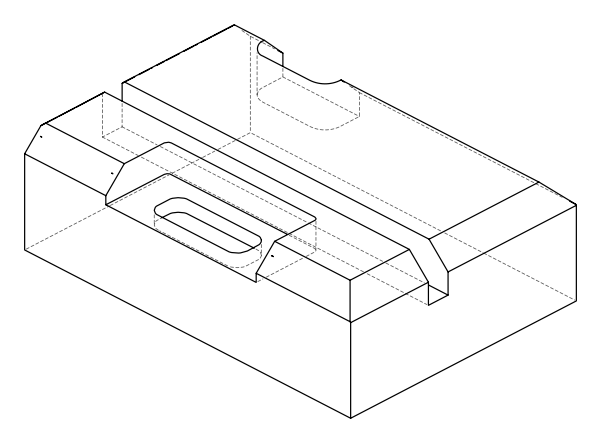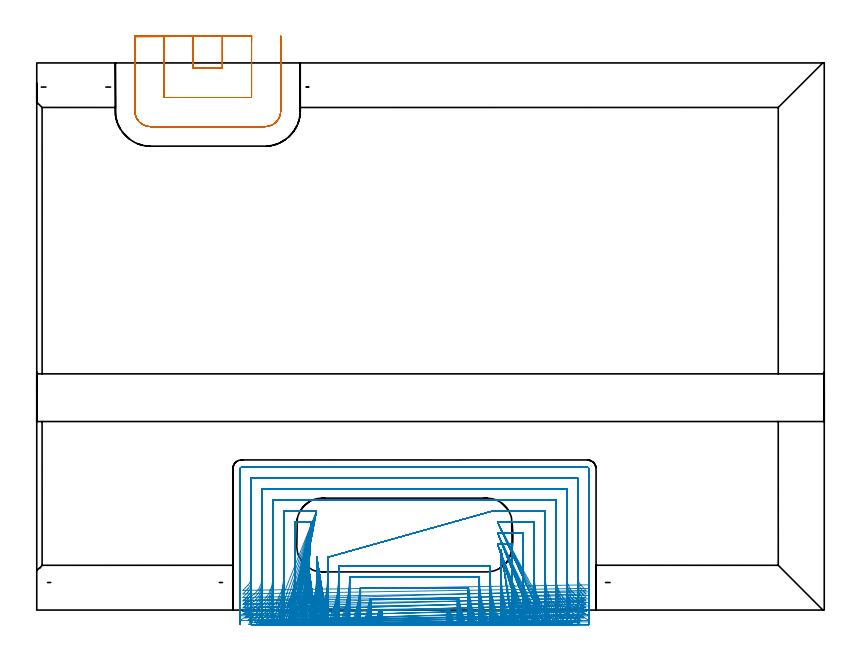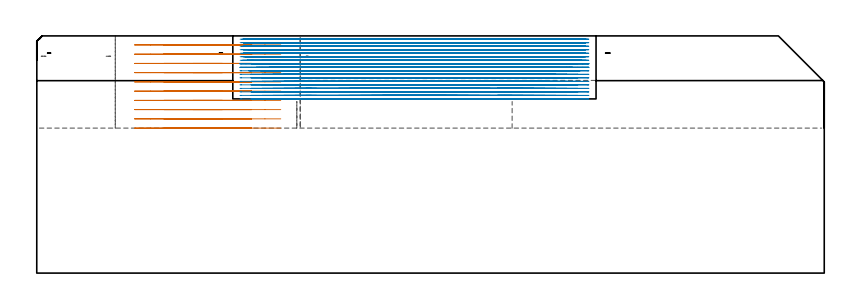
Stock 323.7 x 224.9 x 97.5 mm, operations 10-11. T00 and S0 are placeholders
(PLAN: 12 operations, 3 tool changes, 193 min)
(1 AREA_MILL | FG_CHAMFER_SURFACE | UGT0205_001 | 2.08 min | 6698 mm3)
(2 AREA_MILL_1 | FG_CHAMFER_SURFACE_1 | UGT0205_001 | 4.79 min | 14949 mm3)
(3 AREA_MILL_2 | FG_CHAMFER_SURFACE_2 | UGT0205_001 | 0.64 min | 149 mm3)
(4 AREA_MILL_3 | FG_CHAMFER_SURFACE_3 | UGT0205_001 | 4.18 min | 15185 mm3)
(5 AREA_MILL_4 | FG_CHAMFER_SURFACE_4 | UGT0205_001 | 1.04 min | 271 mm3)
(6 AREA_MILL_5 | FG_CHAMFER_SURFACE_5 | UGT0205_001 | 7 min | 24153 mm3)
(7 AREA_MILL_6 | FG_CHAMFER_SURFACE_6 | UGT0205_001 | 11.81 min | 35258 mm3)
(8 AREA_MILL_7 | FG_CHAMFER_SURFACE_7 | UGT0205_001 | 5.01 min | 15072 mm3)
(9 MILL_RECTANGULAR_POCKET | POCKET_RECTANGULAR_STRAIGHT | NXT0201_012 | Follow Part, ap 4, ae 75% | 4.49 min | 98066 mm3)
(10 MILL_SLOT | SLOT_PARTIAL_RECTANGULAR | NXT0201_012 | Follow Part, ap 4, ae 75% | 8.35 min | 92526 mm3)
(11 MILL_SLOT_1 | SLOT_PARTIAL_RECTANGULAR_1 | NXT0201_008 | Follow Part, ap 1.5, ae 75% | 129.29 min | 168813 mm3)
(12 MILL_RECTANGULAR_SLOT | SLOT_RECTANGULAR | NXT0201_012 | Follow Part, ap 4, ae 75% | 14.37 min | 237697 mm3)
(TOOL UGT0205_001 | Chamfer Mill 20 x 3 x 45 deg. | D20 FL50 Z2)
(TOOL NXT0201_012 | ENDMILL 16mm [2P460-1600-NA 1630] | D16 FL38 Z6)
(TOOL NXT0201_008 | ENDMILL 6mm [2P460-0600-NA 1630] | D6 FL26 Z6)
(OP 10 MILL_SLOT)
G17 G21 G94 G90
T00 M6
G54
G17 G0 G90 X64.267 Y235.9 S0 M3
G43 Z107.593 H1
Z93.794
G94 G1 X64.299 Y232.9 F250.
G2 X64.3 Y232.646 R24. F500.
G1 Y222.7
X76.3
Y232.646
G2 X76.301 Y232.9 R24.
G1 X76.333 Y235.9 F250.
X52.234 Y235.899
X52.297 Y232.9
G2 X52.3 Y232.646 R12. F500.
G1 Y210.7
X88.3
Y232.646
G2 X88.303 Y232.9 R12.
G1 X88.366 Y235.899 F250.
X40.3 Y235.646
Y232.646
Y205.2 F500.
G3 X46.8 Y198.7 R6.5
G1 X93.8
G3 X100.3 Y205.2 R6.5
G1 Y232.646
Y235.646 F250.
G0 X64.267 Y235.9 Z89.994
G1 X64.299 Y232.9
G2 X64.3 Y232.646 R24. F500.
G1 Y222.7
X76.3
Y232.646
G2 X76.301 Y232.9 R24.
G1 X76.333 Y235.9 F250.
X52.234 Y235.899
X52.297 Y232.9
G2 X52.3 Y232.646 R12. F500.
G1 Y210.7
X88.3
Y232.646
G2 X88.303 Y232.9 R12.
G1 X88.366 Y235.899 F250.
X40.3 Y235.646
Y232.646
Y205.2 F500.
G3 X46.8 Y198.7 R6.5
G1 X93.8
G3 X100.3 Y205.2 R6.5
G1 Y232.646
Y235.646 F250.
G0 X64.299 Y235.9 Z86.195
G1 X64.3 Y232.9
Y222.7 F500.
X76.3
Y232.9
X76.301 Y235.9 F250.
X52.298
X52.3 Y232.9
Y210.7 F500.
X88.3
Y232.9
X88.302 Y235.9 F250.
X40.3 Y235.892
Y232.892
Y205.2 F500.
G3 X46.8 Y198.7 R6.5
G1 X93.8
G3 X100.3 Y205.2 R6.5
G1 Y232.892
Y235.892 F250.
G0 X64.3 Y235.9 Z82.396
G1 Y232.9
Y222.7 F500.
X76.3
Y232.9
Y235.9 F250.
X52.3
Y232.9
Y210.7 F500.
X88.3
Y232.9
Y235.9 F250.
X40.3
Y232.9
Y205.2 F500.
G3 X46.8 Y198.7 R6.5
G1 X93.8
G3 X100.3 Y205.2 R6.5
G1 Y232.9
Y235.9 F250.
G0 X64.3 Z78.596
G1 Y232.9
Y222.7 F500.
X76.3
Y232.9
Y235.9 F250.
X52.3
Y232.9
Y210.7 F500.
X88.3
Y232.9
Y235.9 F250.
X40.3
Y232.9
Y205.2 F500.
G3 X46.8 Y198.7 R6.5
G1 X93.8
G3 X100.3 Y205.2 R6.5
G1 Y232.9
Y235.9 F250.
G0 X64.3 Z74.797
G1 Y232.9
Y222.7 F500.
X76.3
Y232.9
Y235.9 F250.
X52.3
Y232.9
Y210.7 F500.
X88.3
Y232.9
Y235.9 F250.
X40.3
Y232.9
Y205.2 F500.
G3 X46.8 Y198.7 R6.5
G1 X93.8
G3 X100.3 Y205.2 R6.5
G1 Y232.9
Y235.9 F250.
G0 X64.3 Z70.998
G1 Y232.9
Y222.7 F500.
X76.3
Y232.9
Y235.9 F250.
X52.3
Y232.9
Y210.7 F500.
X88.3
Y232.9
Y235.9 F250.
X40.3
Y232.9
Y205.2 F500.
G3 X46.8 Y198.7 R6.5
G1 X93.8
G3 X100.3 Y205.2 R6.5
G1 Y232.9
Y235.9 F250.
G0 X64.3 Z67.199
G1 Y232.9
Y222.7 F500.
X76.3
Y232.9
Y235.9 F250.
X52.3
Y232.9
Y210.7 F500.
X88.3
Y232.9
Y235.9 F250.
X40.3
Y232.9
Y205.2 F500.
G3 X46.8 Y198.7 R6.5
G1 X93.8
G3 X100.3 Y205.2 R6.5
G1 Y232.9
Y235.9 F250.
G0 X64.3 Z63.399
G1 Y232.9
Y222.7 F500.
X76.3
Y232.9
Y235.9 F250.
X52.3
Y232.9
Y210.7 F500.
X88.3
Y232.9
Y235.9 F250.
X40.3
Y232.9
Y205.2 F500.
G3 X46.8 Y198.7 R6.5
G1 X93.8
G3 X100.3 Y205.2 R6.5
G1 Y232.9
Y235.9 F250.
G0 X64.3 Z59.6
G1 Y232.9
Y222.7 F500.
X76.3
Y232.9
Y235.9 F250.
X52.3
Y232.9
Y210.7 F500.
X88.3
Y232.9
Y235.9 F250.
X40.3
Y232.9
Y205.2 F500.
G3 X46.8 Y198.7 R6.5
G1 X93.8
G3 X100.3 Y205.2 R6.5
G1 Y232.9
Y235.9 F250.
G0 Z107.593
M5
M2
(OP 11 MILL_SLOT_1)
G17 G21 G94 G90
T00 M6
G54
G17 G0 G90 X171.577 Y-5.88 S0 M3
G43 Z107.593 H1
Z96.149
G94 G1 X170.737 Y-3. F250.
G2 X169.901 Y0.2 R58.5 F500.
G1 X140.599
G2 X139.763 Y-3. R58.5
G1 X138.923 Y-5.88 F250.
X176.351 Y-5.859
X175.441 Y-3.
G2 X173.6 Y4.7 R54. F500.
G1 X136.9
G2 X135.059 Y-3. R54.
G1 X134.149 Y-5.859 F250.
X181.178 Y-5.831
X180.185 Y-3.
G2 X177.575 Y9.2 R49.5 F500.
G1 X132.925
G2 X130.315 Y-3. R49.5
G1 X129.322 Y-5.831 F250.
X186.075 Y-5.794
X184.983 Y-3.
G2 X181.9 Y13.7 R45. F500.
G1 X128.6
G2 X125.517 Y-3. R45.
G1 X124.425 Y-5.794 F250.
X191.07 Y-5.744
X189.857 Y-3.
G2 X186.4 Y13.373 R40.5 F500.
G1 Y18.2
X124.1
Y13.374
G2 X120.643 Y-3. R40.5
G1 X119.43 Y-5.744 F250.
X196.203 Y-5.672
X194.839 Y-3.
G2 X190.9 Y13.373 R36. F500.
G1 Y21.686
Y24.686 F250.
G0 Z107.593
X201.549 Y-5.563
Z96.149
G1 X199.99 Y-3.
G2 X195.4 Y13.373 R31.5 F500.
G1 Y27.2
X192.4
X189.4 F250.
G0 Z107.593
X207.25 Y-5.385
Z96.149
G1 X205.431 Y-3.
G2 X199.9 Y13.373 R27. F500.
G1 Y31.7
X192.4
X189.4 F250.
G0 Z107.593
X213.651 Y-5.058
Z96.149
G1 X211.468 Y-3.
G2 X204.4 Y13.373 R22.5 F500.
G1 Y36.2
X192.361
X189.361 F250.
G0 Z107.593
X222.152 Y-4.246
Z96.149
G1 X219.423 Y-3.
G2 X208.9 Y13.373 R18. F500.
G1 Y40.7
X190.286
X187.286 F250.
X119.6 Y21.7 F500.
Y18.7 F250.
Y13.374 F500.
G2 X115.661 Y-3. R36.
G1 X114.297 Y-5.672 F250.
G0 Z107.593
X115.1 Y22.048
Z96.149
G1 Y19.048
Y13.374 F500.
G2 X110.51 Y-3. R31.5
G1 X108.951 Y-5.563 F250.
G0 Z107.593
X110.6 Y26.06
Z96.149
G1 Y23.06
Y13.374 F500.
G2 X105.069 Y-3. R27.
G1 X103.249 Y-5.385 F250.
X112.939 Y36.2 F500.
X109.939 F250.
X106.1 F500.
Y13.374
G2 X99.032 Y-3. R22.5
G1 X96.849 Y-5.058 F250.
X115.014 Y40.7 F500.
X112.014 F250.
X101.6 F500.
Y13.374
G2 X91.077 Y-3. R18.
G1 X88.348 Y-4.246 F250.
X225.765 Y-0.409 F500.
X222.9 Y0.48 F250.
G2 X213.4 Y13.373 R13.5 F500.
G1 Y45.2
X97.1
Y13.374
G2 X87.6 Y0.48 R13.5
G1 X84.735 Y-0.409 F250.
X225.587 Y3.978 F500.
X222.9 Y5.311 F250.
G2 X217.9 Y13.373 R9. F500.
G1 Y49.7
X92.6
Y13.374
G2 X87.6 Y5.311 R9.
G1 X84.913 Y3.978 F250.
X225.769 Y8.085 F500.
X223.676 Y10.234 F250.
G2 X222.4 Y13.373 R4.5 F500.
G1 Y54.2
X88.1
Y13.374
G2 X86.827 Y10.237 R4.5
G1 X84.735 Y8.086 F250.
X226.9 Y10.373 F500.
Y13.373 F250.
Y58.1 F500.
G3 X226.3 Y58.7 R0.6
G1 X84.2
G3 X83.6 Y58.1 R0.6
G1 Y13.374
Y10.374 F250.
G0 Z107.593
X171.103 Y-5.901
Z94.705
G1 X170.337 Y-3.
G2 X169.588 Y0.2 R58.5 F500.
G1 X140.912
G2 X140.163 Y-3. R58.5
G1 X139.397 Y-5.901 F250.
X175.834 Y-5.883
X175.005 Y-3.
G2 X173.386 Y4.7 R54. F500.
G1 X137.114
G2 X135.495 Y-3. R54.
G1 X134.666 Y-5.883 F250.
X180.61 Y-5.86
X179.705 Y-3.
G2 X177.475 Y9.2 R49.5 F500.
G1 X133.025
G2 X130.795 Y-3. R49.5
G1 X129.89 Y-5.86 F250.
X185.444 Y-5.83
X184.449 Y-3.
G2 X181.9 Y11.929 R45. F500.
G1 Y13.7
X128.6
Y11.929
G2 X126.052 Y-3. R45.
G1 X125.056 Y-5.83 F250.
X190.358 Y-5.789
X189.252 Y-3.
G2 X186.4 Y11.929 R40.5 F500.
G1 Y18.2
X124.1
Y11.929
G2 X121.248 Y-3. R40.5
G1 X120.142 Y-5.789 F250.
X195.386 Y-5.73
X194.141 Y-3.
G2 X190.9 Y11.929 R36. F500.
G1 Y21.686
Y24.686 F250.
G0 Z107.593
X200.584 Y-5.642
Z94.705
G1 X199.162 Y-3.
G2 X195.4 Y11.929 R31.5 F500.
G1 Y27.2
X192.4
X189.4 F250.
G0 Z107.593
X206.062 Y-5.5
Z94.705
G1 X204.403 Y-3.
G2 X199.9 Y11.929 R27. F500.
G1 Y31.7
X192.4
X189.4 F250.
G0 Z107.593
X212.057 Y-5.244
Z94.705
G1 X210.066 Y-3.
G2 X204.4 Y11.929 R22.5 F500.
G1 Y36.2
X192.361
X189.361 F250.
G0 Z107.593
X219.332 Y-4.676
Z94.705
G1 X216.844 Y-3.
G2 X208.9 Y11.929 R18. F500.
G1 Y40.7
X190.286
X187.286 F250.
X119.6 Y21.7 F500.
Y18.7 F250.
Y11.929 F500.
G2 X116.359 Y-3. R36.
G1 X115.115 Y-5.73 F250.
X115.1 Y22.048 F500.
Y19.048 F250.
Y11.929 F500.
G2 X111.338 Y-3. R31.5
G1 X109.916 Y-5.642 F250.
G0 Z107.593
X110.6 Y26.06
Z94.705
G1 Y23.06
Y11.929 F500.
G2 X106.097 Y-3. R27.
G1 X104.439 Y-5.5 F250.
X112.939 Y36.2 F500.
X109.939 F250.
X106.1 F500.
Y11.929
G2 X100.434 Y-3. R22.5
G1 X98.443 Y-5.245 F250.
X115.014 Y40.7 F500.
X112.014 F250.
X101.6 F500.
Y11.929
G2 X93.656 Y-3. R18.
G1 X91.168 Y-4.676 F250.
X225.611 Y-1.84 F500.
X222.756 Y-0.919 F250.
G2 X213.4 Y11.929 R13.5 F500.
G1 Y45.2
X97.1
Y11.929
G2 X87.744 Y-0.919 R13.5
G1 X84.889 Y-1.84 F250.
X225.587 Y2.534 F500.
X222.9 Y3.867 F250.
G2 X217.9 Y11.929 R9. F500.
G1 Y49.7
X92.6
Y11.929
G2 X87.6 Y3.867 R9.
G1 X84.913 Y2.533 F250.
X225.769 Y6.64 F500.
X223.676 Y8.79 F250.
G2 X222.4 Y11.929 R4.5 F500.
G1 Y54.2
X88.1
Y11.929
G2 X86.827 Y8.793 R4.5
G1 X84.737 Y6.641 F250.
X226.9 Y8.929 F500.
Y11.929 F250.
Y58.1 F500.
G3 X226.3 Y58.7 R0.6
G1 X84.2
G3 X83.6 Y58.1 R0.6
G1 Y11.929
Y8.929 F250.
G0 Z107.593
X170.667 Y-5.919
Z93.261
G1 X169.975 Y-3.
G2 X169.311 Y0.2 R58.5 F500.
G1 X141.189
G2 X140.524 Y-3. R58.5
G1 X139.833 Y-5.919 F250.
X175.36 Y-5.905
X174.611 Y-3.
G2 X173.211 Y4.7 R54. F500.
G1 X137.289
G2 X135.889 Y-3. R54.
G1 X135.14 Y-5.905 F250.
X180.089 Y-5.887
X179.272 Y-3.
G2 X177.417 Y9.2 R49.5 F500.
G1 X133.083
G2 X131.228 Y-3. R49.5
G1 X130.41 Y-5.887 F250.
X184.867 Y-5.862
X183.968 Y-3.
G2 X181.9 Y10.484 R45. F500.
G1 Y13.7
X128.6
Y10.486
G2 X126.532 Y-3. R45.
G1 X125.633 Y-5.862 F250.
X189.709 Y-5.829
X188.711 Y-3.
G2 X186.4 Y10.484 R40.5 F500.
G1 Y18.2
X124.1
Y10.486
G2 X121.789 Y-3. R40.5
G1 X120.79 Y-5.829 F250.
X194.644 Y-5.782
X193.521 Y-3.
G2 X190.9 Y10.484 R36. F500.
G1 Y21.686
Y24.686 F250.
G0 Z107.593
X199.716 Y-5.711
Z93.261
G1 X198.432 Y-3.
G2 X195.4 Y10.484 R31.5 F500.
G1 Y27.2
X192.4
X189.4 F250.
G0 Z107.593
X205.006 Y-5.599
Z93.261
G1 X203.508 Y-3.
G2 X199.9 Y10.484 R27. F500.
G1 Y31.7
X192.4
X189.4 F250.
G0 Z107.593
X210.686 Y-5.402
Z93.261
G1 X208.888 Y-3.
G2 X204.4 Y10.484 R22.5 F500.
G1 Y36.2
X192.361
X189.361 F250.
G0 Z107.593
X217.223 Y-4.987
Z93.261
G1 X214.976 Y-3.
G2 X208.9 Y10.484 R18. F500.
G1 Y40.7
X190.286
X187.286 F250.
X119.6 Y21.7 F500.
Y18.7 F250.
Y10.486 F500.
G2 X116.979 Y-3. R36.
G1 X115.855 Y-5.782 F250.
X115.1 Y22.048 F500.
Y19.048 F250.
Y10.486 F500.
G2 X112.067 Y-3. R31.5
G1 X110.783 Y-5.711 F250.
X110.6 Y26.06 F500.
Y23.06 F250.
Y10.486 F500.
G2 X106.991 Y-3. R27.
G1 X105.493 Y-5.599 F250.
X112.939 Y36.2 F500.
X109.939 F250.
X106.1 F500.
Y10.486
G2 X101.611 Y-3. R22.5
G1 X99.813 Y-5.401 F250.
X115.014 Y40.7 F500.
X112.014 F250.
X101.6 F500.
Y10.486
G2 X95.522 Y-3. R18.
G1 X93.275 Y-4.987 F250.
X224.832 Y-3.19
X222.034 Y-2.109
G2 X213.4 Y10.484 R13.5 F500.
G1 Y45.2
X97.1
Y10.486
G2 X88.465 Y-2.107 R13.5
G1 X85.666 Y-3.189 F250.
X225.587 Y1.088 F500.
X222.9 Y2.422 F250.
G2 X217.9 Y10.484 R9. F500.
G1 Y49.7
X92.6
Y10.486
G2 X87.6 Y2.423 R9.
G1 X84.913 Y1.09 F250.
X225.768 Y5.195 F500.
X223.675 Y7.345 F250.
G2 X222.4 Y10.484 R4.5 F500.
G1 Y54.2
X88.1
Y10.486
G2 X86.828 Y7.351 R4.5
G1 X84.738 Y5.198 F250.
X226.9 Y7.484 F500.
Y10.484 F250.
Y58.1 F500.
G3 X226.3 Y58.7 R0.6
G1 X84.2
G3 X83.6 Y58.1 R0.6
G1 Y10.486
Y7.486 F250.
G0 Z107.593
X170.268 Y-5.936
Z91.817
G1 X169.651 Y-3.
G2 X169.071 Y0.2 R58.5 F500.
G1 X141.428
G2 X140.848 Y-3. R58.5
G1 X140.23 Y-5.936 F250.
X174.927 Y-5.925
X174.258 Y-3.
G2 X173.074 Y4.7 R54. F500.
G1 X137.425
G2 X136.241 Y-3. R54.
G1 X135.572 Y-5.924 F250.
X179.615 Y-5.91
X178.885 Y-3.
G2 X177.4 Y9.2 R49.5 F500.
G1 X133.1
G2 X131.613 Y-3. R49.5
G1 X130.884 Y-5.91 F250.
X184.342 Y-5.891
X183.539 Y-3.
G2 X181.9 Y9.036 R45. F500.
G1 Y13.7
X128.6
Y9.041
G2 X126.959 Y-3. R45.
G1 X126.156 Y-5.891 F250.
X189.121 Y-5.864
X188.23 Y-3.
G2 X186.4 Y9.036 R40.5 F500.
G1 Y18.2
X124.1
Y9.041
G2 X122.269 Y-3. R40.5
G1 X121.377 Y-5.864 F250.
X193.975 Y-5.827
X192.972 Y-3.
G2 X190.9 Y9.036 R36. F500.
G1 Y21.686
Y24.686 F250.
G0 Z107.593
X198.936 Y-5.772
Z91.817
G1 X197.79 Y-3.
G2 X195.4 Y9.036 R31.5 F500.
G1 Y27.2
X192.4
X189.4 F250.
G0 Z107.593
X204.068 Y-5.685
Z91.817
G1 X202.731 Y-3.
G2 X199.9 Y9.036 R27. F500.
G1 Y31.7
X192.4
X189.4 F250.
G0 Z107.593
X209.495 Y-5.535
Z91.817
G1 X207.89 Y-3.
G2 X204.4 Y9.036 R22.5 F500.
G1 Y36.2
X192.361
X189.361 F250.
G0 Z107.593
X215.522 Y-5.231
Z91.817
G1 X213.516 Y-3.
G2 X208.9 Y9.036 R18. F500.
G1 Y40.7
X190.286
X187.286 F250.
X119.6 Y21.7 F500.
Y18.7 F250.
Y9.041 F500.
G2 X117.527 Y-3. R36.
G1 X116.523 Y-5.827 F250.
X115.1 Y22.048 F500.
Y19.048 F250.
Y9.041 F500.
G2 X112.708 Y-3. R31.5
G1 X111.561 Y-5.772 F250.
X110.6 Y26.06 F500.
Y23.06 F250.
Y9.041 F500.
G2 X107.766 Y-3. R27.
G1 X106.428 Y-5.685 F250.
X112.939 Y36.2 F500.
X109.939 F250.
X106.1 F500.
Y9.041
G2 X102.607 Y-3. R22.5
G1 X101.001 Y-5.534 F250.
X115.014 Y40.7 F500.
X112.014 F250.
X101.6 F500.
Y9.041
G2 X96.98 Y-3. R18.
G1 X94.973 Y-5.23 F250.
X223.273 Y-4.309
X220.617 Y-2.913
G2 X213.4 Y9.036 R13.5 F500.
G1 Y45.2
X97.1
Y9.041
G2 X89.876 Y-2.911 R13.5
G1 X87.22 Y-4.306 F250.
X225.587 Y-0.36 F500.
X222.9 Y0.974 F250.
G2 X217.9 Y9.036 R9. F500.
G1 Y49.7
X92.6
Y9.041
G2 X87.6 Y0.979 R9.
G1 X84.913 Y-0.354 F250.
X225.767 Y3.748 F500.
X223.675 Y5.898 F250.
G2 X222.4 Y9.036 R4.5 F500.
G1 Y54.2
X88.1
Y9.041
G2 X86.827 Y5.905 R4.5
G1 X84.737 Y3.754 F250.
X226.9 Y6.036 F500.
Y9.036 F250.
Y58.1 F500.
G3 X226.3 Y58.7 R0.6
G1 X84.2
G3 X83.6 Y58.1 R0.6
G1 Y9.041
Y6.041 F250.
G0 Z107.593
X169.911 Y-5.95
Z90.373
G1 X169.367 Y-3.
G2 X168.869 Y0.2 R58.5 F500.
G1 X141.63
G2 X141.132 Y-3. R58.5
G1 X140.589 Y-5.95 F250.
X174.538 Y-5.942
X173.95 Y-3.
G2 X172.978 Y4.7 R54. F500.
G1 X137.522
G2 X136.55 Y-3. R54.
G1 X135.961 Y-5.942 F250.
X179.189 Y-5.93
X178.547 Y-3.
G2 X177.4 Y7.595 R49.5 F500.
G1 Y9.2
X133.1
Y7.597
G2 X131.952 Y-3. R49.5
G1 X131.31 Y-5.93 F250.
X183.871 Y-5.916
X183.165 Y-3.
G2 X181.9 Y7.595 R45. F500.
G1 Y13.7
X128.6
Y7.597
G2 X127.334 Y-3. R45.
G1 X126.628 Y-5.916 F250.
X188.595 Y-5.896
X187.81 Y-3.
G2 X186.4 Y7.595 R40.5 F500.
G1 Y18.2
X124.1
Y7.597
G2 X122.689 Y-3. R40.5
G1 X121.904 Y-5.895 F250.
X193.377 Y-5.867
X192.494 Y-3.
G2 X190.9 Y7.595 R36. F500.
G1 Y21.686
Y24.686 F250.
G0 Z107.593
X198.244 Y-5.825
Z90.373
G1 X197.235 Y-3.
G2 X195.4 Y7.595 R31.5 F500.
G1 Y27.2
X192.4
X189.4 F250.
G0 Z107.593
X203.243 Y-5.759
Z90.373
G1 X202.065 Y-3.
G2 X199.9 Y7.595 R27. F500.
G1 Y31.7
X192.4
X189.4 F250.
G0 Z107.593
X208.463 Y-5.647
Z90.373
G1 X207.05 Y-3.
G2 X204.4 Y7.595 R22.5 F500.
G1 Y36.2
X192.361
X189.361 F250.
G0 Z107.593
X214.114 Y-5.425
Z90.373
G1 X212.348 Y-3.
G2 X208.9 Y7.595 R18. F500.
G1 Y40.7
X190.286
X187.286 F250.
X119.6 Y21.7 F500.
Y18.7 F250.
Y7.597 F500.
G2 X118.005 Y-3. R36.
G1 X117.122 Y-5.867 F250.
X115.1 Y22.048 F500.
Y19.048 F250.
Y7.597 F500.
G2 X113.264 Y-3. R31.5
G1 X112.255 Y-5.825 F250.
X110.6 Y26.06 F500.
Y23.06 F250.
Y7.597 F500.
G2 X108.433 Y-3. R27.
G1 X107.256 Y-5.759 F250.
X112.939 Y36.2 F500.
X109.939 F250.
X106.1 F500.
Y7.597
G2 X103.448 Y-3. R22.5
G1 X102.035 Y-5.646 F250.
X115.014 Y40.7 F500.
X112.014 F250.
X101.6 F500.
Y7.597
G2 X98.15 Y-3. R18.
G1 X96.384 Y-5.425 F250.
X220.887 Y-4.859
X218.533 Y-3.
G2 X213.4 Y7.595 R13.5 F500.
G1 Y45.2
X97.1
Y7.597
G2 X91.964 Y-3. R13.5
G1 X89.609 Y-4.859 F250.
X225.548 Y-1.795 F500.
X222.866 Y-0.451 F250.
G2 X217.9 Y7.595 R9. F500.
G1 Y49.7
X92.6
Y7.597
G2 X87.634 Y-0.448 R9.
G1 X84.952 Y-1.793 F250.
X225.761 Y2.307 F500.
X223.672 Y4.46 F250.
G2 X222.4 Y7.595 R4.5 F500.
G1 Y54.2
X88.1
Y7.597
G2 X86.827 Y4.461 R4.5
G1 X84.737 Y2.31 F250.
X226.9 Y4.595 F500.
Y7.595 F250.
Y58.1 F500.
G3 X226.3 Y58.7 R0.6
G1 X84.2
G3 X83.6 Y58.1 R0.6
G1 Y7.597
Y4.597 F250.
G0 Z107.593
X169.59 Y-5.963
Z88.929
G1 X169.12 Y-3.
G2 X168.704 Y0.2 R58.5 F500.
G1 X141.796
G2 X141.379 Y-3. R58.5
G1 X140.91 Y-5.963 F250.
X174.19 Y-5.957
X173.681 Y-3.
G2 X172.92 Y4.7 R54. F500.
G1 X137.58
G2 X136.818 Y-3. R54.
G1 X136.31 Y-5.957 F250.
X178.808 Y-5.948
X178.253 Y-3.
G2 X177.4 Y6.152 R49.5 F500.
G1 Y9.2
X133.1
Y6.154
G2 X132.246 Y-3. R49.5
G1 X131.691 Y-5.948 F250.
X183.451 Y-5.937
X182.841 Y-3.
G2 X181.9 Y6.152 R45. F500.
G1 Y13.7
X128.6
Y6.154
G2 X127.659 Y-3. R45.
G1 X127.049 Y-5.937 F250.
X188.126 Y-5.922
X187.448 Y-3.
G2 X186.4 Y6.152 R40.5 F500.
G1 Y18.2
X124.1
Y6.154
G2 X123.052 Y-3. R40.5
G1 X122.374 Y-5.922 F250.
X192.845 Y-5.901
X192.083 Y-3.
G2 X190.9 Y6.152 R36. F500.
G1 Y21.686
Y24.686 F250.
G0 Z107.593
X197.63 Y-5.871
Z88.929
G1 X196.759 Y-3.
G2 X195.4 Y6.152 R31.5 F500.
G1 Y27.2
X192.4
X189.4 F250.
X202.515 Y-5.822 F500.
X201.498 Y-3. F250.
G2 X199.9 Y6.152 R27. F500.
G1 Y31.7
X192.4
X189.4 F250.
X207.566 Y-5.741 F500.
X206.345 Y-3. F250.
G2 X204.4 Y6.152 R22.5 F500.
G1 Y36.2
X192.361
X189.361 F250.
G0 Z107.593
X212.926 Y-5.583
Z88.929
G1 X211.4 Y-3.
G2 X208.9 Y6.152 R18. F500.
G1 Y40.7
X190.286
X187.286 F250.
X119.6 Y21.7 F500.
Y18.7 F250.
Y6.154 F500.
G2 X118.417 Y-3. R36.
G1 X117.654 Y-5.901 F250.
X115.1 Y22.048 F500.
Y19.048 F250.
Y6.154 F500.
G2 X113.741 Y-3. R31.5
G1 X112.869 Y-5.871 F250.
X110.6 Y26.06 F500.
Y23.06 F250.
Y6.154 F500.
G2 X109.001 Y-3. R27.
G1 X107.984 Y-5.822 F250.
X112.939 Y36.2 F500.
X109.939 F250.
X106.1 F500.
Y6.154
G2 X104.154 Y-3. R22.5
G1 X102.933 Y-5.74 F250.
X115.014 Y40.7 F500.
X112.014 F250.
X101.6 F500.
Y6.154
G2 X99.098 Y-3. R18.
G1 X97.573 Y-5.583 F250.
X219.01 Y-5.205
X216.976 Y-3.
G2 X213.4 Y6.152 R13.5 F500.
G1 Y45.2
X97.1
Y6.154
G2 X93.522 Y-3. R13.5
G1 X91.488 Y-5.205 F250.
X225.007 Y-3.144
X222.408 Y-1.647
G2 X217.9 Y6.152 R9. F500.
G1 Y49.7
X92.6
Y6.154
G2 X88.091 Y-1.645 R9.
G1 X85.491 Y-3.142 F250.
X225.76 Y0.865 F500.
X223.671 Y3.018 F250.
G2 X222.4 Y6.152 R4.5 F500.
G1 Y54.2
X88.1
Y6.154
G2 X86.83 Y3.02 R4.5
G1 X84.741 Y0.867 F250.
X226.9 Y3.152 F500.
Y6.152 F250.
Y58.1 F500.
G3 X226.3 Y58.7 R0.6
G1 X84.2
G3 X83.6 Y58.1 R0.6
G1 Y6.154
Y3.154 F250.
G0 Z107.593
X169.301 Y-5.974
Z87.484
G1 X168.907 Y-3.
G2 X168.572 Y0.2 R58.5 F500.
G1 X141.928
G2 X141.593 Y-3. R58.5
G1 X141.199 Y-5.974 F250.
X173.876 Y-5.969
X173.449 Y-3.
G2 X172.9 Y4.7 R54. F500.
G1 X137.6
G2 X137.05 Y-3. R54.
G1 X136.623 Y-5.969 F250.
X178.465 Y-5.964
X178. Y-3.
G2 X177.4 Y4.682 R49.5 F500.
G1 Y9.2
X133.1
Y4.685
G2 X132.5 Y-3. R49.5
G1 X132.034 Y-5.964 F250.
X183.073 Y-5.956
X182.561 Y-3.
G2 X181.9 Y4.682 R45. F500.
G1 Y13.7
X128.6
Y4.685
G2 X127.939 Y-3. R45.
G1 X127.427 Y-5.956 F250.
X187.704 Y-5.946
X187.135 Y-3.
G2 X186.4 Y4.682 R40.5 F500.
G1 Y18.2
X124.1
Y4.685
G2 X123.364 Y-3. R40.5
G1 X122.795 Y-5.945 F250.
X192.369 Y-5.931
X191.729 Y-3.
G2 X190.9 Y4.682 R36. F500.
G1 Y21.686
Y24.686 F250.
G0 Z107.593
X197.083 Y-5.909
Z87.484
G1 X196.351 Y-3.
G2 X195.4 Y4.682 R31.5 F500.
G1 Y27.2
X192.4
X189.4 F250.
X201.869 Y-5.876 F500.
X201.016 Y-3. F250.
G2 X199.9 Y4.682 R27. F500.
G1 Y31.7
X192.4
X189.4 F250.
X206.776 Y-5.82 F500.
X205.752 Y-3. F250.
G2 X204.4 Y4.682 R22.5 F500.
G1 Y36.2
X192.361
X189.361 F250.
X211.902 Y-5.713 F500.
X210.622 Y-3. F250.
G2 X208.9 Y4.682 R18. F500.
G1 Y40.7
X190.286
X187.286 F250.
X119.6 Y21.7 F500.
Y18.7 F250.
Y4.685 F500.
G2 X118.77 Y-3. R36.
G1 X118.13 Y-5.931 F250.
X115.1 Y22.048 F500.
Y19.048 F250.
Y4.685 F500.
G2 X114.148 Y-3. R31.5
G1 X113.416 Y-5.909 F250.
X110.6 Y26.06 F500.
Y23.06 F250.
Y4.685 F500.
G2 X109.483 Y-3. R27.
G1 X108.629 Y-5.876 F250.
X112.939 Y36.2 F500.
X109.939 F250.
X106.1 F500.
Y4.685
G2 X104.747 Y-3. R22.5
G1 X103.722 Y-5.82 F250.
X115.014 Y40.7 F500.
X112.014 F250.
X101.6 F500.
Y4.685
G2 X99.877 Y-3. R18.
G1 X98.596 Y-5.713 F250.
X217.506 Y-5.467
X215.799 Y-3.
G2 X213.4 Y4.682 R13.5 F500.
G1 Y45.2
X97.1
Y4.685
G2 X94.699 Y-3. R13.5
G1 X92.991 Y-5.466 F250.
X224.046 Y-4.366
X221.617 Y-2.605
G2 X217.9 Y4.682 R9. F500.
G1 Y49.7
X92.6
Y4.685
G2 X88.882 Y-2.602 R9.
G1 X86.453 Y-4.363 F250.
X225.876 Y-0.629 F500.
X223.74 Y1.478 F250.
G2 X222.4 Y4.682 R4.5 F500.
G1 Y54.2
X88.1
Y4.685
G2 X86.739 Y1.461 R4.5
G1 X84.59 Y-0.632 F250.
X226.9 Y1.682 F500.
Y4.682 F250.
Y58.1 F500.
G3 X226.3 Y58.7 R0.6
G1 X84.2
G3 X83.6 Y58.1 R0.6
G1 Y4.685
Y1.685 F250.
G0 Z107.593
X169.021 Y-5.984
Z86.04
G1 X168.711 Y-3.
G2 X168.468 Y0.2 R58.5 F500.
G1 X142.032
G2 X141.789 Y-3. R58.5
G1 X141.479 Y-5.984 F250.
X173.572 Y-5.981
X173.238 Y-3.
G2 X172.9 Y3.028 R54. F500.
G1 Y4.7
X137.6
Y3.029
G2 X137.262 Y-3. R54.
G1 X136.927 Y-5.981 F250.
X178.134 Y-5.978
X177.768 Y-3.
G2 X177.4 Y3.028 R49.5 F500.
G1 Y9.2
X133.1
Y3.029
G2 X132.732 Y-3. R49.5
G1 X132.366 Y-5.978 F250.
X182.708 Y-5.973
X182.306 Y-3.
G2 X181.9 Y3.028 R45. F500.
G1 Y13.7
X128.6
Y3.029
G2 X128.194 Y-3. R45.
G1 X127.792 Y-5.973 F250.
X187.298 Y-5.967
X186.851 Y-3.
G2 X186.4 Y3.028 R40.5 F500.
G1 Y18.2
X124.1
Y3.029
G2 X123.649 Y-3. R40.5
G1 X123.202 Y-5.967 F250.
X191.911 Y-5.958
X191.408 Y-3.
G2 X190.9 Y3.028 R36. F500.
G1 Y21.686
Y24.686 F250.
G0 Z107.593
X196.556 Y-5.945
Z86.04
G1 X195.982 Y-3.
G2 X195.4 Y3.028 R31.5 F500.
G1 Y27.2
X192.4
X189.4 F250.
X201.251 Y-5.924 F500.
X200.582 Y-3. F250.
G2 X199.9 Y3.028 R27. F500.
G1 Y31.7
X192.4
X189.4 F250.
X206.026 Y-5.89 F500.
X205.223 Y-3. F250.
G2 X204.4 Y3.028 R22.5 F500.
G1 Y36.2
X192.361
X189.361 F250.
X210.944 Y-5.827 F500.
X209.94 Y-3. F250.
G2 X208.9 Y3.028 R18. F500.
G1 Y40.7
X190.286
X187.286 F250.
X119.6 Y21.7 F500.
Y18.7 F250.
Y3.029 F500.
G2 X119.092 Y-3. R36.
G1 X118.589 Y-5.958 F250.
X115.1 Y22.048 F500.
Y19.048 F250.
Y3.029 F500.
G2 X114.518 Y-3. R31.5
G1 X113.944 Y-5.945 F250.
X110.6 Y26.06 F500.
Y23.06 F250.
Y3.029 F500.
G2 X109.918 Y-3. R27.
G1 X109.248 Y-5.924 F250.
X112.939 Y36.2 F500.
X109.939 F250.
X106.1 F500.
Y3.029
G2 X105.277 Y-3. R22.5
G1 X104.473 Y-5.89 F250.
X115.014 Y40.7 F500.
X112.014 F250.
X101.6 F500.
Y3.029
G2 X100.56 Y-3. R18.
G1 X99.556 Y-5.827 F250.
X216.16 Y-5.684
X214.821 Y-3.
G2 X213.4 Y3.028 R13.5 F500.
G1 Y45.2
X97.1
Y3.029
G2 X95.679 Y-3. R13.5
G1 X94.339 Y-5.684 F250.
X222.227 Y-5.228
X220.217 Y-3.
G2 X217.9 Y3.028 R9. F500.
G1 Y49.7
X92.6
Y3.029
G2 X90.282 Y-3. R9.
G1 X88.273 Y-5.227 F250.
X227.022 Y-2.379 F500.
X224.489 Y-0.771 F250.
G2 X222.4 Y3.028 R4.5 F500.
G1 Y54.2
X88.1
Y3.029
G2 X86.002 Y-0.777 R4.5
G1 X83.465 Y-2.378 F250.
X226.9 Y0.028 F500.
Y3.028 F250.
Y58.1 F500.
G3 X226.3 Y58.7 R0.6
G1 X84.2
G3 X83.6 Y58.1 R0.6
G1 Y3.029
Y0.029 F250.
G0 Z107.593
X168.756 Y-5.993
Z84.596
G1 X168.545 Y-3.
G2 X168.407 Y0.2 R58.5 F500.
G1 X142.093
G2 X141.955 Y-3. R58.5
G1 X141.744 Y-5.993 F250.
X173.286 Y-5.991
X173.057 Y-3.
G2 X172.9 Y1.118 R54. F500.
G1 Y4.7
X137.6
Y1.119
G2 X137.443 Y-3. R54.
G1 X137.214 Y-5.991 F250.
X177.821 Y-5.99
X177.572 Y-3.
G2 X177.4 Y1.118 R49.5 F500.
G1 Y9.2
X133.1
Y1.119
G2 X132.928 Y-3. R49.5
G1 X132.679 Y-5.99 F250.
X182.363 Y-5.987
X182.089 Y-3.
G2 X181.9 Y1.118 R45. F500.
G1 Y13.7
X128.6
Y1.119
G2 X128.411 Y-3. R45.
G1 X128.137 Y-5.987 F250.
X186.915 Y-5.984
X186.61 Y-3.
G2 X186.4 Y1.118 R40.5 F500.
G1 Y18.2
X124.1
Y1.119
G2 X123.89 Y-3. R40.5
G1 X123.585 Y-5.984 F250.
X191.479 Y-5.98
X191.136 Y-3.
G2 X190.9 Y1.118 R36. F500.
G1 Y21.686
Y24.686 F250.
X196.063 Y-5.974 F500.
X195.67 Y-3. F250.
G2 X195.4 Y1.118 R31.5 F500.
G1 Y27.2
X192.4
X189.4 F250.
X200.673 Y-5.965 F500.
X200.216 Y-3. F250.
G2 X199.9 Y1.118 R27. F500.
G1 Y31.7
X192.4
X189.4 F250.
X205.329 Y-5.949 F500.
X204.78 Y-3. F250.
G2 X204.4 Y1.118 R22.5 F500.
G1 Y36.2
X192.361
X189.361 F250.
X210.064 Y-5.92 F500.
X209.377 Y-3. F250.
G2 X208.9 Y1.118 R18. F500.
G1 Y40.7
X190.286
X187.286 F250.
X119.6 Y21.7 F500.
Y18.7 F250.
Y1.119 F500.
G2 X119.364 Y-3. R36.
G1 X119.02 Y-5.98 F250.
X115.1 Y22.048 F500.
Y19.048 F250.
Y1.119 F500.
G2 X114.83 Y-3. R31.5
G1 X114.437 Y-5.974 F250.
X110.6 Y26.06 F500.
Y23.06 F250.
Y1.119 F500.
G2 X110.284 Y-3. R27.
G1 X109.826 Y-5.965 F250.
X112.939 Y36.2 F500.
X109.939 F250.
X106.1 F500.
Y1.119
G2 X105.72 Y-3. R22.5
G1 X105.171 Y-5.949 F250.
X115.014 Y40.7 F500.
X112.014 F250.
X101.6 F500.
Y1.119
G2 X101.122 Y-3. R18.
G1 X100.436 Y-5.92 F250.
X214.959 Y-5.857
X214.043 Y-3.
G2 X213.4 Y1.118 R13.5 F500.
G1 Y45.2
X97.1
Y1.119
G2 X96.456 Y-3. R13.5
G1 X95.541 Y-5.857 F250.
X220.27 Y-5.668
X218.897 Y-3.
G2 X217.9 Y1.118 R9. F500.
G1 Y49.7
X92.6
Y1.119
G2 X91.602 Y-3. R9.
G1 X90.229 Y-5.667 F250.
X226.966 Y-4.29
X224.45 Y-2.656
G2 X222.4 Y1.118 R4.5 F500.
G1 Y54.2
X88.1
Y1.119
G2 X86.039 Y-2.663 R4.5
G1 X83.519 Y-4.289 F250.
X226.9 Y-1.882 F500.
Y1.118 F250.
Y58.1 F500.
G3 X226.3 Y58.7 R0.6
G1 X84.2
G3 X83.6 Y58.1 R0.6
G1 Y1.119
Y-1.881 F250.
G0 Z107.593
X168.47 Y-5.999
Z83.152
G1 X168.411 Y-3.
G2 X168.4 Y-1.85 R58.5 F500.
G1 Y0.2
X142.1
Y-1.87
G2 X142.089 Y-3. R58.5
G1 X142.031 Y-5.999 F250.
X172.976
X172.912 Y-3.
G2 X172.9 Y-1.85 R54. F500.
G1 Y4.7
X137.6
Y-1.87
G2 X137.588 Y-3. R54.
G1 X137.525 Y-5.999 F250.
X177.483
X177.413 Y-3.
G2 X177.4 Y-1.85 R49.5 F500.
G1 Y9.2
X133.1
Y-1.87
G2 X133.087 Y-3. R49.5
G1 X133.019 Y-5.999 F250.
X181.991
X181.915 Y-3.
G2 X181.9 Y-1.85 R45. F500.
G1 Y13.7
X128.6
Y-1.87
G2 X128.586 Y-3. R45.
G1 X128.511 Y-5.999 F250.
X186.502
X186.416 Y-3.
G2 X186.4 Y-1.85 R40.5 F500.
G1 Y18.2
X124.1
Y-1.87
G2 X124.084 Y-3. R40.5
G1 X124.001 Y-5.999 F250.
X191.014 Y-5.998
X190.918 Y-3.
G2 X190.9 Y-1.85 R36. F500.
G1 Y21.686
Y24.686 F250.
X195.531 Y-5.998 F500.
X195.421 Y-3. F250.
G2 X195.4 Y-1.85 R31.5 F500.
G1 Y27.2
X192.4
X189.4 F250.
X200.052 Y-5.997 F500.
X199.925 Y-3. F250.
G2 X199.9 Y-1.85 R27. F500.
G1 Y31.7
X192.4
X189.4 F250.
X204.583 Y-5.996 F500.
X204.429 Y-3. F250.
G2 X204.4 Y-1.85 R22.5 F500.
G1 Y36.2
X192.361
X189.361 F250.
X209.128 Y-5.994 F500.
X208.937 Y-3. F250.
G2 X208.9 Y-1.85 R18. F500.
G1 Y40.7
X190.286
X187.286 F250.
X119.6 Y21.7 F500.
Y18.7 F250.
Y-1.87 F500.
G2 X119.582 Y-3. R36.
G1 X119.488 Y-5.999 F250.
X115.1 Y22.048 F500.
Y19.048 F250.
Y-1.87 F500.
G2 X115.08 Y-3. R31.5
G1 X114.972 Y-5.998 F250.
X110.6 Y26.06 F500.
Y23.06 F250.
Y-1.87 F500.
G2 X110.576 Y-3. R27.
G1 X110.451 Y-5.997 F250.
X112.939 Y36.2 F500.
X109.939 F250.
X106.1 F500.
Y-1.87
G2 X106.072 Y-3. R22.5
G1 X105.921 Y-5.996 F250.
X115.014 Y40.7 F500.
X112.014 F250.
X101.6 F500.
Y-1.87
G2 X101.565 Y-3. R18.
G1 X101.376 Y-5.994 F250.
X213.705 Y-5.989
X213.449 Y-3.
G2 X213.4 Y-1.85 R13.5 F500.
G1 Y45.2
X97.1
Y-1.87
G2 X97.053 Y-3. R13.5
G1 X96.802 Y-5.989 F250.
X218.357 Y-5.975
X217.974 Y-3.
G2 X217.9 Y-1.85 R9. F500.
G1 Y49.7
X92.6
Y-1.87
G2 X92.529 Y-3. R9.
G1 X92.152 Y-5.976 F250.
X223.316 Y-5.9
X222.549 Y-3.
G2 X222.4 Y-1.85 R4.5 F500.
G1 Y54.2
X88.1
Y-1.87
G2 X87.956 Y-3. R4.5
G1 X87.203 Y-5.904 F250.
X226.9 Y-4.85
Y-1.85
Y58.1 F500.
G3 X226.3 Y58.7 R0.6
G1 X84.2
G3 X83.6 Y58.1 R0.6
G1 Y-1.87
Y-4.87 F250.
G0 X168.406 Y-6. Z81.708
G1 X168.4 Y-3.
Y-2.884 F500.
Y0.2
X142.1
Y-2.877
Y-3.
X142.094 Y-6. F250.
X172.907
X172.9 Y-3.
Y-2.884 F500.
Y4.7
X137.6
Y-2.877
Y-3.
X137.593 Y-6. F250.
X177.407
X177.4 Y-3.
Y-2.884 F500.
Y9.2
X133.1
Y-2.877
Y-3.
X133.092 Y-6. F250.
X181.908
X181.9 Y-3.
Y-2.884 F500.
Y13.7
X128.6
Y-2.877
Y-3.
X128.592 Y-6. F250.
X186.409
X186.4 Y-3.
Y-2.884 F500.
Y18.2
X124.1
Y-2.877
Y-3.
X124.091 Y-6. F250.
X190.91
X190.9 Y-3.
Y-2.884 F500.
Y21.686
Y24.686 F250.
X195.411 Y-6. F500.
X195.4 Y-3. F250.
Y-2.884 F500.
Y27.2
X192.4
X189.4 F250.
X199.913 Y-6. F500.
X199.9 Y-3. F250.
Y-2.884 F500.
Y31.7
X192.4
X189.4 F250.
X204.416 Y-6. F500.
X204.4 Y-3. F250.
Y-2.884 F500.
Y36.2
X192.361
X189.361 F250.
X208.92 Y-6. F500.
X208.9 Y-3. F250.
Y-2.884 F500.
Y40.7
X190.286
X187.286 F250.
X119.6 Y21.7 F500.
Y18.7 F250.
Y-2.877 F500.
Y-3.
X119.59 Y-6. F250.
X115.1 Y22.048 F500.
Y19.048 F250.
Y-2.877 F500.
Y-3.
X115.088 Y-6. F250.
X110.6 Y26.06 F500.
Y23.06 F250.
Y-2.877 F500.
Y-3.
X110.586 Y-6. F250.
X112.939 Y36.2 F500.
X109.939 F250.
X106.1 F500.
Y-2.877
Y-3.
X106.083 Y-6. F250.
X115.014 Y40.7 F500.
X112.014 F250.
X101.6 F500.
Y-2.877
Y-3.
X101.579 Y-6. F250.
X213.426
X213.4 Y-3.
Y-2.884 F500.
Y45.2
X97.1
Y-2.877
X97.099 Y-3.
X97.072 Y-6. F250.
X217.939
X217.901 Y-3.
X217.9 Y-2.884 F500.
Y49.7
X92.6
Y-2.877
X92.599 Y-3.
X92.558 Y-6. F250.
X222.479 Y-5.999
X222.401 Y-3.
X222.4 Y-2.884 F500.
Y54.2
X88.1
Y-2.877
X88.098 Y-3.
X88.016 Y-5.999 F250.
X226.9 Y-5.884
Y-2.884
Y58.1 F500.
G3 X226.3 Y58.7 R0.6
G1 X84.2
G3 X83.6 Y58.1 R0.6
G1 Y-2.877
Y-5.877 F250.
G0 X168.4 Y-6. Z80.264
G1 Y-3.
Y0.2 F500.
X142.1
Y-3.
Y-6. F250.
X172.9
Y-3.
Y4.7 F500.
X137.6
Y-3.
Y-6. F250.
X177.4
Y-3.
Y9.2 F500.
X133.1
Y-3.
Y-6. F250.
X181.9
Y-3.
Y13.7 F500.
X128.6
Y-3.
Y-6. F250.
X186.4
Y-3.
Y18.2 F500.
X124.1
Y-3.
Y-6. F250.
X190.9
Y-3.
Y21.686 F500.
Y24.686 F250.
X195.4 Y-6. F500.
Y-3. F250.
Y27.2 F500.
X192.4
X189.4 F250.
X199.9 Y-6. F500.
Y-3. F250.
Y31.7 F500.
X192.4
X189.4 F250.
X204.4 Y-6. F500.
Y-3. F250.
Y36.2 F500.
X192.361
X189.361 F250.
X208.9 Y-6. F500.
Y-3. F250.
Y40.7 F500.
X190.286
X187.286 F250.
X119.6 Y21.7 F500.
Y18.7 F250.
Y-3. F500.
Y-6. F250.
X115.1 Y22.048 F500.
Y19.048 F250.
Y-3. F500.
Y-6. F250.
X110.6 Y26.06 F500.
Y23.06 F250.
Y-3. F500.
Y-6. F250.
X112.939 Y36.2 F500.
X109.939 F250.
X106.1 F500.
Y-3.
Y-6. F250.
X115.014 Y40.7 F500.
X112.014 F250.
X101.6 F500.
Y-3.
Y-6. F250.
X213.4
Y-3.
Y45.2 F500.
X97.1
Y-3.
Y-6. F250.
X217.9
Y-3.
Y49.7 F500.
X92.6
Y-3.
Y-6. F250.
X222.4
Y-3.
Y54.2 F500.
X88.1
Y-3.
Y-6. F250.
X226.9
Y-3.
Y58.1 F500.
G3 X226.3 Y58.7 R0.6
G1 X84.2
G3 X83.6 Y58.1 R0.6
G1 Y-3.
Y-6. F250.
G0 X168.4 Z78.82
G1 Y-3.
Y0.2 F500.
X142.1
Y-3.
Y-6. F250.
X172.9
Y-3.
Y4.7 F500.
X137.6
Y-3.
Y-6. F250.
X177.4
Y-3.
Y9.2 F500.
X133.1
Y-3.
Y-6. F250.
X181.9
Y-3.
Y13.7 F500.
X128.6
Y-3.
Y-6. F250.
X186.4
Y-3.
Y18.2 F500.
X124.1
Y-3.
Y-6. F250.
X190.9
Y-3.
Y21.686 F500.
Y24.686 F250.
X195.4 Y-6. F500.
Y-3. F250.
Y27.2 F500.
X192.4
X189.4 F250.
X199.9 Y-6. F500.
Y-3. F250.
Y31.7 F500.
X192.4
X189.4 F250.
X204.4 Y-6. F500.
Y-3. F250.
Y36.2 F500.
X192.361
X189.361 F250.
X208.9 Y-6. F500.
Y-3. F250.
Y40.7 F500.
X190.286
X187.286 F250.
X119.6 Y21.7 F500.
Y18.7 F250.
Y-3. F500.
Y-6. F250.
X115.1 Y22.048 F500.
Y19.048 F250.
Y-3. F500.
Y-6. F250.
X110.6 Y26.06 F500.
Y23.06 F250.
Y-3. F500.
Y-6. F250.
X112.939 Y36.2 F500.
X109.939 F250.
X106.1 F500.
Y-3.
Y-6. F250.
X115.014 Y40.7 F500.
X112.014 F250.
X101.6 F500.
Y-3.
Y-6. F250.
X213.4
Y-3.
Y45.2 F500.
X97.1
Y-3.
Y-6. F250.
X217.9
Y-3.
Y49.7 F500.
X92.6
Y-3.
Y-6. F250.
X222.4
Y-3.
Y54.2 F500.
X88.1
Y-3.
Y-6. F250.
X226.9
Y-3.
Y58.1 F500.
G3 X226.3 Y58.7 R0.6
G1 X84.2
G3 X83.6 Y58.1 R0.6
G1 Y-3.
Y-6. F250.
G0 X168.4 Z77.376
G1 Y-3.
Y0.2 F500.
X142.1
Y-3.
Y-6. F250.
X172.9
Y-3.
Y4.7 F500.
X137.6
Y-3.
Y-6. F250.
X177.4
Y-3.
Y9.2 F500.
X133.1
Y-3.
Y-6. F250.
X181.9
Y-3.
Y13.7 F500.
X128.6
Y-3.
Y-6. F250.
X186.4
Y-3.
Y18.2 F500.
X124.1
Y-3.
Y-6. F250.
X190.9
Y-3.
Y21.686 F500.
Y24.686 F250.
X195.4 Y-6. F500.
Y-3. F250.
Y27.2 F500.
X192.4
X189.4 F250.
X199.9 Y-6. F500.
Y-3. F250.
Y31.7 F500.
X192.4
X189.4 F250.
X204.4 Y-6. F500.
Y-3. F250.
Y36.2 F500.
X192.361
X189.361 F250.
X208.9 Y-6. F500.
Y-3. F250.
Y40.7 F500.
X190.286
X187.286 F250.
X119.6 Y21.7 F500.
Y18.7 F250.
Y-3. F500.
Y-6. F250.
X115.1 Y22.048 F500.
Y19.048 F250.
Y-3. F500.
Y-6. F250.
X110.6 Y26.06 F500.
Y23.06 F250.
Y-3. F500.
Y-6. F250.
X112.939 Y36.2 F500.
X109.939 F250.
X106.1 F500.
Y-3.
Y-6. F250.
X115.014 Y40.7 F500.
X112.014 F250.
X101.6 F500.
Y-3.
Y-6. F250.
X213.4
Y-3.
Y45.2 F500.
X97.1
Y-3.
Y-6. F250.
X217.9
Y-3.
Y49.7 F500.
X92.6
Y-3.
Y-6. F250.
X222.4
Y-3.
Y54.2 F500.
X88.1
Y-3.
Y-6. F250.
X226.9
Y-3.
Y58.1 F500.
G3 X226.3 Y58.7 R0.6
G1 X84.2
G3 X83.6 Y58.1 R0.6
G1 Y-3.
Y-6. F250.
G0 X168.4 Z75.932
G1 Y-3.
Y0.2 F500.
X142.1
Y-3.
Y-6. F250.
X172.9
Y-3.
Y4.7 F500.
X137.6
Y-3.
Y-6. F250.
X177.4
Y-3.
Y9.2 F500.
X133.1
Y-3.
Y-6. F250.
X181.9
Y-3.
Y13.7 F500.
X128.6
Y-3.
Y-6. F250.
X186.4
Y-3.
Y18.2 F500.
X124.1
Y-3.
Y-6. F250.
X190.9
Y-3.
Y21.686 F500.
Y24.686 F250.
X195.4 Y-6. F500.
Y-3. F250.
Y27.2 F500.
X192.4
X189.4 F250.
X199.9 Y-6. F500.
Y-3. F250.
Y31.7 F500.
X192.4
X189.4 F250.
X204.4 Y-6. F500.
Y-3. F250.
Y36.2 F500.
X192.361
X189.361 F250.
X208.9 Y-6. F500.
Y-3. F250.
Y40.7 F500.
X190.286
X187.286 F250.
X119.6 Y21.7 F500.
Y18.7 F250.
Y-3. F500.
Y-6. F250.
X115.1 Y22.048 F500.
Y19.048 F250.
Y-3. F500.
Y-6. F250.
X110.6 Y26.06 F500.
Y23.06 F250.
Y-3. F500.
Y-6. F250.
X112.939 Y36.2 F500.
X109.939 F250.
X106.1 F500.
Y-3.
Y-6. F250.
X115.014 Y40.7 F500.
X112.014 F250.
X101.6 F500.
Y-3.
Y-6. F250.
X213.4
Y-3.
Y45.2 F500.
X97.1
Y-3.
Y-6. F250.
X217.9
Y-3.
Y49.7 F500.
X92.6
Y-3.
Y-6. F250.
X222.4
Y-3.
Y54.2 F500.
X88.1
Y-3.
Y-6. F250.
X226.9
Y-3.
Y58.1 F500.
G3 X226.3 Y58.7 R0.6
G1 X84.2
G3 X83.6 Y58.1 R0.6
G1 Y-3.
Y-6. F250.
G0 X168.4 Z74.488
G1 Y-3.
Y0.2 F500.
X142.1
Y-3.
Y-6. F250.
X172.9
Y-3.
Y4.7 F500.
X137.6
Y-3.
Y-6. F250.
X177.4
Y-3.
Y9.2 F500.
X133.1
Y-3.
Y-6. F250.
X181.9
Y-3.
Y13.7 F500.
X128.6
Y-3.
Y-6. F250.
X186.4
Y-3.
Y18.2 F500.
X124.1
Y-3.
Y-6. F250.
X190.9
Y-3.
Y21.686 F500.
Y24.686 F250.
X195.4 Y-6. F500.
Y-3. F250.
Y27.2 F500.
X192.4
X189.4 F250.
X199.9 Y-6. F500.
Y-3. F250.
Y31.7 F500.
X192.4
X189.4 F250.
X204.4 Y-6. F500.
Y-3. F250.
Y36.2 F500.
X192.361
X189.361 F250.
X208.9 Y-6. F500.
Y-3. F250.
Y40.7 F500.
X190.286
X187.286 F250.
X119.6 Y21.7 F500.
Y18.7 F250.
Y-3. F500.
Y-6. F250.
X115.1 Y22.048 F500.
Y19.048 F250.
Y-3. F500.
Y-6. F250.
X110.6 Y26.06 F500.
Y23.06 F250.
Y-3. F500.
Y-6. F250.
X112.939 Y36.2 F500.
X109.939 F250.
X106.1 F500.
Y-3.
Y-6. F250.
X115.014 Y40.7 F500.
X112.014 F250.
X101.6 F500.
Y-3.
Y-6. F250.
X213.4
Y-3.
Y45.2 F500.
X97.1
Y-3.
Y-6. F250.
X217.9
Y-3.
Y49.7 F500.
X92.6
Y-3.
Y-6. F250.
X222.4
Y-3.
Y54.2 F500.
X88.1
Y-3.
Y-6. F250.
X226.9
Y-3.
Y58.1 F500.
G3 X226.3 Y58.7 R0.6
G1 X84.2
G3 X83.6 Y58.1 R0.6
G1 Y-3.
Y-6. F250.
G0 X168.4 Z73.044
G1 Y-3.
Y0.2 F500.
X142.1
Y-3.
Y-6. F250.
X172.9
Y-3.
Y4.7 F500.
X137.6
Y-3.
Y-6. F250.
X177.4
Y-3.
Y9.2 F500.
X133.1
Y-3.
Y-6. F250.
X181.9
Y-3.
Y13.7 F500.
X128.6
Y-3.
Y-6. F250.
X186.4
Y-3.
Y18.2 F500.
X124.1
Y-3.
Y-6. F250.
X190.9
Y-3.
Y21.686 F500.
Y24.686 F250.
X195.4 Y-6. F500.
Y-3. F250.
Y27.2 F500.
X192.4
X189.4 F250.
X199.9 Y-6. F500.
Y-3. F250.
Y31.7 F500.
X192.4
X189.4 F250.
X204.4 Y-6. F500.
Y-3. F250.
Y36.2 F500.
X192.361
X189.361 F250.
X208.9 Y-6. F500.
Y-3. F250.
Y40.7 F500.
X190.286
X187.286 F250.
X119.6 Y21.7 F500.
Y18.7 F250.
Y-3. F500.
Y-6. F250.
X115.1 Y22.048 F500.
Y19.048 F250.
Y-3. F500.
Y-6. F250.
X110.6 Y26.061 F500.
Y23.061 F250.
Y-3. F500.
Y-6. F250.
X112.939 Y36.2 F500.
X109.939 F250.
X106.1 F500.
Y-3.
Y-6. F250.
X115.014 Y40.7 F500.
X112.014 F250.
X101.6 F500.
Y-3.
Y-6. F250.
X213.4
Y-3.
Y45.2 F500.
X97.1
Y-3.
Y-6. F250.
X217.9
Y-3.
Y49.7 F500.
X92.6
Y-3.
Y-6. F250.
X222.4
Y-3.
Y54.2 F500.
X88.1
Y-3.
Y-6. F250.
X226.9
Y-3.
Y58.1 F500.
G3 X226.3 Y58.7 R0.6
G1 X84.2
G3 X83.6 Y58.1 R0.6
G1 Y-3.
Y-6. F250.
G0 X168.4 Z71.6
G1 Y-3.
Y0.2 F500.
X142.1
Y-3.
Y-6. F250.
X172.9
Y-3.
Y4.7 F500.
X137.6
Y-3.
Y-6. F250.
X177.4
Y-3.
Y9.2 F500.
X133.1
Y-3.
Y-6. F250.
X181.9
Y-3.
Y13.7 F500.
X128.6
Y-3.
Y-6. F250.
X186.4
Y-3.
Y18.2 F500.
X124.1
Y-3.
Y-6. F250.
X190.9
Y-3.
Y21.686 F500.
Y24.686 F250.
X195.4 Y-6. F500.
Y-3. F250.
Y27.2 F500.
X192.4
X189.4 F250.
X199.9 Y-6. F500.
Y-3. F250.
Y31.7 F500.
X192.4
X189.4 F250.
X204.4 Y-6. F500.
Y-3. F250.
Y36.2 F500.
X192.361
X189.361 F250.
X208.9 Y-6. F500.
Y-3. F250.
Y40.7 F500.
X190.286
X187.286 F250.
X119.6 Y21.7 F500.
Y18.7 F250.
Y-3. F500.
Y-6. F250.
X115.1 Y22.048 F500.
Y19.048 F250.
Y-3. F500.
Y-6. F250.
X110.6 Y26.061 F500.
Y23.061 F250.
Y-3. F500.
Y-6. F250.
X112.939 Y36.2 F500.
X109.939 F250.
X106.1 F500.
Y-3.
Y-6. F250.
X115.014 Y40.7 F500.
X112.014 F250.
X101.6 F500.
Y-3.
Y-6. F250.
X213.4
Y-3.
Y45.2 F500.
X97.1
Y-3.
Y-6. F250.
X217.9
Y-3.
Y49.7 F500.
X92.6
Y-3.
Y-6. F250.
X222.4
Y-3.
Y54.2 F500.
X88.1
Y-3.
Y-6. F250.
X226.9
Y-3.
Y58.1 F500.
G3 X226.3 Y58.7 R0.6
G1 X84.2
G3 X83.6 Y58.1 R0.6
G1 Y-3.
Y-6. F250.
G0 Z107.593
M5
M2
